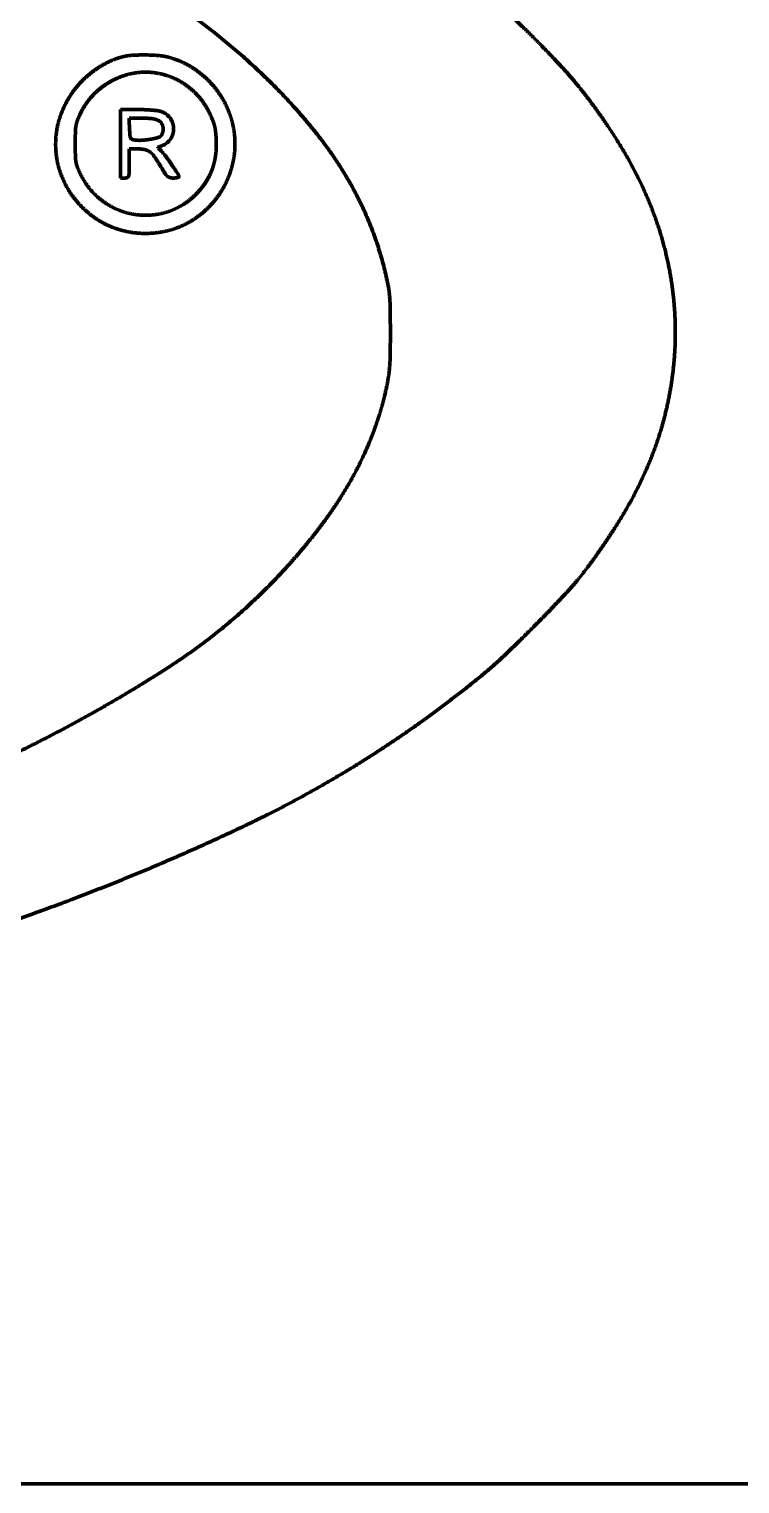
# Model space of a CAD drawing. Header units: inches. Extents: x -3077 to 7201, y 316 to 5463.
# Drawn here: x 3323.4 to 3358.5, y 3632.3 to 3704.1 of the extents above; entities that cross this region are included whole.
import ezdxf

# ---------------------------------------------------------------- set-up
doc = ezdxf.new("R2010")
doc.units = ezdxf.units.IN

msp = doc.modelspace()

# ---------------------------------------------------------------- linework, layer by layer
at = {"linetype": 'Continuous', "lineweight": 70}
msp.add_line((3482.852, 3632.256), (3048.852, 3632.256), dxfattribs=at)
for points, weights, knots in [([(3262.415, 3651.707), (3263.848, 3651.698), (3265.282, 3651.694), (3268.152, 3651.694), (3269.588, 3651.698), (3271.976, 3651.713), (3272.928, 3651.729), (3274.736, 3651.776), (3275.593, 3651.809), (3277.521, 3651.906), (3278.593, 3651.966), (3286.488, 3652.462), (3293.281, 3653.242), (3306.255, 3655.415), (3312.403, 3656.864), (3323.79, 3660.35), (3329.002, 3662.374), (3334.053, 3664.773), (3338.297, 3666.79), (3342.262, 3669.314), (3346.255, 3672.611), (3346.613, 3672.931), (3347.461, 3673.747), (3347.958, 3674.237), (3348.932, 3675.225), (3349.41, 3675.722), (3350.177, 3676.539), (3350.457, 3676.867), (3351.432, 3678.124), (3352.088, 3679.081), (3353.226, 3680.963), (3353.691, 3681.892), (3354.08, 3682.856), (3354.445, 3683.762), (3354.731, 3684.695), (3354.935, 3685.65), (3355.139, 3686.604), (3355.26, 3687.573), (3355.296, 3688.548), (3355.336, 3689.632), (3355.269, 3690.715), (3355.095, 3691.785), (3354.919, 3692.865), (3354.639, 3693.922), (3354.258, 3694.947), (3353.855, 3696.033), (3353.356, 3697.077), (3352.763, 3698.072), (3352.113, 3699.163), (3351.39, 3700.207), (3350.304, 3701.567), (3349.997, 3701.922), (3349.251, 3702.724), (3348.817, 3703.174), (3347.926, 3704.07), (3347.469, 3704.515), (3346.628, 3705.307), (3346.241, 3705.65), (3342.612, 3708.67), (3339.092, 3710.968), (3335.329, 3712.843), (3330.871, 3715.065), (3326.269, 3716.971), (3316.215, 3720.337), (3310.782, 3721.785), (3299.291, 3724.093), (3293.261, 3725), (3286.252, 3725.706), (3285.31, 3725.794), (3283.411, 3725.957), (3282.455, 3726.032), (3280.497, 3726.172), (3279.495, 3726.238), (3277.417, 3726.358), (3276.341, 3726.415), (3275.264, 3726.466)], [0.500003680185, 0.500002166144, 0.500002166144, 0.500002097056, 0.500002097056, 0.499986947081, 0.499986947081, 0.499979608822, 0.499979608822, 0.499997302433, 0.499997302433, 0.499558871273, 0.499558871273, 0.499287829862, 0.499287829862, 0.499109929169, 0.499109929169, 0.500003680185, 0.497471929658, 0.497471929658, 0.499762034183, 0.499762034183, 0.499975946134, 0.499975946134, 0.499977921886, 0.499977921886, 0.499631917112, 0.499631917112, 0.49944898704, 0.49944898704, 0.498931840545, 0.498931840545, 0.500003680185, 0.498759302358, 0.498759302358, 0.500003680185, 0.498753551362, 0.498753551362, 0.500003680185, 0.498357304212, 0.498357304212, 0.500003680185, 0.498435704494, 0.498435704494, 0.500003680185, 0.49863329398, 0.49863329398, 0.500003680185, 0.499218488989, 0.499218488989, 0.499765925558, 0.499765925558, 0.499959205342, 0.499959205342, 0.499958724923, 0.499958724923, 0.499847369961, 0.499847369961, 0.497767671046, 0.497767671046, 0.500003680185, 0.499194279285, 0.499194279285, 0.499354848193, 0.499354848193, 0.4996055757, 0.4996055757, 0.499994627424, 0.499994627424, 0.499995368253, 0.499995368253, 0.499996135884, 0.499996135884, 0.499998773272, 0.499998773272, 0.500003680185], [0, 0, 0, 0, 0.0209, 0.0209, 0.041831, 0.041831, 0.055706, 0.055706, 0.068202, 0.068202, 0.083849, 0.083849, 0.183524, 0.183524, 0.275689, 0.275689, 0.357386, 0.357386, 0.357386, 0.426176, 0.426176, 0.433231, 0.433231, 0.4435, 0.4435, 0.453652, 0.453652, 0.459996, 0.459996, 0.477083, 0.477083, 0.492412, 0.492412, 0.492412, 0.506844, 0.506844, 0.506844, 0.521301, 0.521301, 0.521301, 0.537414, 0.537414, 0.537414, 0.553712, 0.553712, 0.553712, 0.571022, 0.571022, 0.571022, 0.590062, 0.590062, 0.597116, 0.597116, 0.60651, 0.60651, 0.616097, 0.616097, 0.623865, 0.623865, 0.687044, 0.687044, 0.687044, 0.762241, 0.762241, 0.847249, 0.847249, 0.939583, 0.939583, 0.953916, 0.953916, 0.968457, 0.968457, 0.983662, 0.983662, 1, 1, 1, 1]), ([(3263.416, 3720.656), (3259.919, 3720.575), (3256.426, 3720.398), (3249.617, 3719.867), (3246.304, 3719.503), (3239.85, 3718.588), (3236.712, 3718.036), (3230.598, 3716.751), (3227.627, 3716.011), (3222.409, 3714.501), (3220.155, 3713.765), (3215.836, 3712.188), (3213.777, 3711.339), (3209.893, 3709.547), (3208.071, 3708.605), (3204.694, 3706.665), (3203.154, 3705.65), (3200.773, 3703.862), (3199.898, 3703.141), (3198.271, 3701.669), (3197.526, 3700.915), (3196.173, 3699.384), (3195.567, 3698.609), (3194.493, 3697.05), (3194.036, 3696.264), (3193.505, 3695.167), (3193.377, 3694.885), (3193.145, 3694.338), (3193.042, 3694.072), (3192.851, 3693.531), (3192.763, 3693.256), (3192.597, 3692.672), (3192.517, 3692.364), (3192.393, 3691.839), (3192.348, 3691.624), (3192.276, 3691.244), (3192.254, 3691.079), (3192.224, 3690.711), (3192.215, 3690.51), (3192.208, 3689.919), (3192.206, 3689.529), (3192.206, 3688.781), (3192.209, 3688.421), (3192.216, 3687.848), (3192.225, 3687.633), (3192.251, 3687.251), (3192.269, 3687.083), (3192.322, 3686.736), (3192.355, 3686.556), (3192.594, 3685.461), (3192.876, 3684.566), (3193.238, 3683.7), (3193.611, 3682.806), (3194.057, 3681.946), (3194.572, 3681.125), (3195.128, 3680.237), (3195.749, 3679.393), (3197.194, 3677.711), (3198.003, 3676.866), (3198.857, 3676.066), (3201.389, 3673.691), (3204.215, 3671.675), (3207.285, 3670.054), (3211.038, 3668.071), (3214.926, 3666.368), (3223.497, 3663.34), (3228.161, 3662.028), (3238.034, 3659.933), (3243.218, 3659.108), (3251.646, 3658.208), (3254.864, 3657.957), (3261.349, 3657.64), (3264.613, 3657.57), (3271.133, 3657.613), (3274.387, 3657.725), (3280.831, 3658.126), (3284.019, 3658.418), (3292.863, 3659.491), (3298.482, 3660.497), (3309.018, 3663.004), (3313.893, 3664.575), (3318.631, 3666.521), (3322.666, 3668.178), (3326.534, 3670.193), (3330.204, 3672.549), (3333.142, 3674.436), (3335.703, 3676.808), (3337.807, 3679.594), (3338.209, 3680.126), (3338.584, 3680.676), (3339.269, 3681.79), (3339.574, 3682.352), (3340.114, 3683.491), (3340.347, 3684.064), (3340.745, 3685.224), (3340.907, 3685.807), (3341.075, 3686.59), (3341.11, 3686.782), (3341.166, 3687.142), (3341.185, 3687.311), (3341.212, 3687.692), (3341.22, 3687.902), (3341.227, 3688.47), (3341.229, 3688.826), (3341.228, 3689.56), (3341.225, 3689.937), (3341.217, 3690.515), (3341.207, 3690.716), (3341.177, 3691.083), (3341.154, 3691.248), (3341.083, 3691.627), (3341.038, 3691.841), (3340.799, 3692.855), (3340.552, 3693.641), (3339.941, 3695.176), (3339.579, 3695.92), (3338.728, 3697.391), (3338.24, 3698.113), (3337.12, 3699.55), (3336.496, 3700.268), (3334.528, 3702.307), (3333.11, 3703.545), (3329.892, 3705.904), (3328.12, 3707.044), (3324.233, 3709.223), (3322.125, 3710.259), (3317.57, 3712.197), (3315.137, 3713.118), (3309.795, 3714.901), (3306.884, 3715.737), (3300.794, 3717.212), (3297.625, 3717.863), (3291.085, 3718.973), (3287.718, 3719.43), (3280.841, 3720.133), (3277.336, 3720.386), (3273.136, 3720.562), (3272.447, 3720.583), (3270.676, 3720.616), (3269.594, 3720.632), (3267.438, 3720.657), (3266.363, 3720.666), (3264.664, 3720.676), (3264.04, 3720.67), (3263.416, 3720.656)], [0.500093243168, 0.499968918944, 0.499968918944, 0.499927037543, 0.499927037543, 0.499911098367, 0.499911098367, 0.499861647373, 0.499861647373, 0.499898802127, 0.499898802127, 0.499810239054, 0.499810239054, 0.49976208682, 0.49976208682, 0.499467269408, 0.499467269408, 0.49974646444, 0.49974646444, 0.499573085874, 0.499573085874, 0.499488227391, 0.499488227391, 0.49912322686, 0.49912322686, 0.499992527148, 0.499992527148, 0.499930492133, 0.499930492133, 0.499935021323, 0.499935021323, 0.500006461427, 0.500006461427, 0.500004118567, 0.500004118567, 0.499641098677, 0.499641098677, 0.499888634211, 0.499888634211, 0.50008763937, 0.50008763937, 0.500086385394, 0.500086385394, 0.499968171436, 0.499968171436, 0.499810513552, 0.499810513552, 0.49991978318, 0.49991978318, 0.498730676658, 0.498730676658, 0.500093243168, 0.498971631333, 0.498971631333, 0.500093243168, 0.499157234141, 0.499157234141, 0.499608979647, 0.499608979647, 0.500093243168, 0.4971219785, 0.4971219785, 0.500093243168, 0.499199916727, 0.499199916727, 0.499383490015, 0.499383490015, 0.499654288058, 0.499654288058, 0.499955791954, 0.499955791954, 0.499964844697, 0.499964844697, 0.499964159273, 0.499964159273, 0.499950302194, 0.499950302194, 0.49956284229, 0.49956284229, 0.499077013387, 0.499077013387, 0.500093243168, 0.498729474404, 0.498729474404, 0.500093243168, 0.494910309467, 0.494910309467, 0.500093243168, 0.499710351131, 0.499710351131, 0.499604481794, 0.499604481794, 0.49956969486, 0.49956969486, 0.499495067823, 0.499495067823, 0.499959650135, 0.499959650135, 0.499795584787, 0.499795584787, 0.499953504743, 0.499953504743, 0.500085889184, 0.500085889184, 0.500086958789, 0.500086958789, 0.499890660625, 0.499890660625, 0.499663401309, 0.499663401309, 0.500004641898, 0.500004641898, 0.499181752679, 0.499181752679, 0.499208615396, 0.499208615396, 0.499306402964, 0.499306402964, 0.499628453376, 0.499628453376, 0.498884407075, 0.498884407075, 0.499477873797, 0.499477873797, 0.499599926964, 0.499599926964, 0.499825646443, 0.499825646443, 0.499795246802, 0.499795246802, 0.499892445713, 0.499892445713, 0.499910480947, 0.499910480947, 0.499943927995, 0.499943927995, 0.50006989904, 0.50006989904, 0.500091447584, 0.500091447584, 0.500091603784, 0.500091603784, 0.500058956377, 0.500058956377, 0.500093243168], [0, 0, 0, 0, 0.031224, 0.031224, 0.060964, 0.060964, 0.08939, 0.08939, 0.116688, 0.116688, 0.137822, 0.137822, 0.157663, 0.157663, 0.17592, 0.17592, 0.192316, 0.192316, 0.20239, 0.20239, 0.211797, 0.211797, 0.220519, 0.220519, 0.228566, 0.228566, 0.2313, 0.2313, 0.233823, 0.233823, 0.236373, 0.236373, 0.239192, 0.239192, 0.241135, 0.241135, 0.242607, 0.242607, 0.24439, 0.24439, 0.247825, 0.247825, 0.250997, 0.250997, 0.25289, 0.25289, 0.254377, 0.254377, 0.255989, 0.255989, 0.264237, 0.264237, 0.264237, 0.272736, 0.272736, 0.272736, 0.281911, 0.281911, 0.292141, 0.292141, 0.292141, 0.322328, 0.322328, 0.322328, 0.359169, 0.359169, 0.401161, 0.401161, 0.44661, 0.44661, 0.474554, 0.474554, 0.50281, 0.50281, 0.53098, 0.53098, 0.558668, 0.558668, 0.607993, 0.607993, 0.652163, 0.652163, 0.652163, 0.689671, 0.689671, 0.689671, 0.719383, 0.719383, 0.719383, 0.725052, 0.725052, 0.730491, 0.730491, 0.735749, 0.735749, 0.740886, 0.740886, 0.742535, 0.742535, 0.743977, 0.743977, 0.745764, 0.745764, 0.748781, 0.748781, 0.751976, 0.751976, 0.753677, 0.753677, 0.755088, 0.755088, 0.756935, 0.756935, 0.763888, 0.763888, 0.770863, 0.770863, 0.778191, 0.778191, 0.786182, 0.786182, 0.801966, 0.801966, 0.819606, 0.819606, 0.839255, 0.839255, 0.861003, 0.861003, 0.886316, 0.886316, 0.913339, 0.913339, 0.941707, 0.941707, 0.971038, 0.971038, 0.976793, 0.976793, 0.985822, 0.985822, 0.99479, 0.99479, 1, 1, 1, 1]), ([(3329.129, 3694.021), (3328.706, 3694.021), (3328.287, 3694.08), (3327.88, 3694.197), (3327.481, 3694.311), (3327.102, 3694.484), (3326.754, 3694.709), (3326.188, 3695.076), (3325.714, 3695.556), (3325.354, 3696.126), (3325.001, 3696.686), (3324.784, 3697.313), (3324.715, 3697.972), (3324.646, 3698.631), (3324.728, 3699.288), (3324.957, 3699.91), (3325.19, 3700.543), (3325.553, 3701.111), (3326.031, 3701.587), (3326.173, 3701.729), (3326.325, 3701.862), (3326.647, 3702.108), (3326.816, 3702.222), (3327.163, 3702.424), (3327.34, 3702.512), (3327.689, 3702.658), (3327.862, 3702.714), (3328.039, 3702.756), (3328.192, 3702.792), (3328.347, 3702.814), (3328.721, 3702.835), (3328.937, 3702.839), (3329.37, 3702.834), (3329.587, 3702.823), (3329.957, 3702.793), (3330.11, 3702.767), (3330.261, 3702.727)], [0.502760690818, 0.499491353621, 0.499491353621, 0.502760690818, 0.499119862273, 0.499119862273, 0.502760690818, 0.494912910067, 0.494912910067, 0.502760690818, 0.494022017808, 0.494022017808, 0.502760690818, 0.494022768248, 0.494022768248, 0.502760690818, 0.494915332762, 0.494915332762, 0.502760690818, 0.502042471469, 0.502042471469, 0.502092483564, 0.502092483564, 0.502050989819, 0.502050989819, 0.50160328508, 0.50160328508, 0.502760690818, 0.501475493166, 0.501475493166, 0.502564915037, 0.502564915037, 0.502565601488, 0.502565601488, 0.501420422907, 0.501420422907, 0.502760690818], [0, 0, 0, 0, 0.088239, 0.088239, 0.088239, 0.17431, 0.17431, 0.17431, 0.311734, 0.311734, 0.311734, 0.444476, 0.444476, 0.444476, 0.574915, 0.574915, 0.574915, 0.705542, 0.705542, 0.705542, 0.744529, 0.744529, 0.783934, 0.783934, 0.821986, 0.821986, 0.856987, 0.856987, 0.856987, 0.887138, 0.887138, 0.928736, 0.928736, 0.970248, 0.970248, 1, 1, 1, 1]), ([(3330.261, 3702.727), (3330.672, 3702.617), (3331.063, 3702.448), (3331.425, 3702.223), (3331.791, 3701.995), (3332.122, 3701.717), (3332.409, 3701.395), (3332.698, 3701.072), (3332.937, 3700.712), (3333.124, 3700.321), (3333.309, 3699.933), (3333.436, 3699.523), (3333.502, 3699.099), (3333.566, 3698.683), (3333.569, 3698.261), (3333.509, 3697.845), (3333.448, 3697.422), (3333.329, 3697.012), (3333.152, 3696.624), (3332.974, 3696.233), (3332.743, 3695.871), (3332.463, 3695.546), (3332.185, 3695.222), (3331.864, 3694.941), (3331.505, 3694.709), (3331.156, 3694.483), (3330.777, 3694.311), (3330.378, 3694.196), (3329.971, 3694.08), (3329.552, 3694.021), (3329.129, 3694.021)], [0.502760690818, 0.499079769727, 0.499079769727, 0.502760690818, 0.499365449977, 0.499365449977, 0.502760690818, 0.499389836906, 0.499389836906, 0.502760690818, 0.499220212, 0.499220212, 0.502760690818, 0.499079375594, 0.499079375594, 0.502760690818, 0.499376803502, 0.499376803502, 0.502760690818, 0.499418084943, 0.499418084943, 0.502760690818, 0.499314985918, 0.499314985918, 0.502760690818, 0.499127600337, 0.499127600337, 0.502760690818, 0.499492561793, 0.499492561793, 0.502760690818], [0, 0, 0, 0, 0.103033, 0.103033, 0.103033, 0.206731, 0.206731, 0.206731, 0.310057, 0.310057, 0.310057, 0.411835, 0.411835, 0.411835, 0.510877, 0.510877, 0.510877, 0.610617, 0.610617, 0.610617, 0.710223, 0.710223, 0.710223, 0.808655, 0.808655, 0.808655, 0.903811, 0.903811, 0.903811, 1, 1, 1, 1]), ([(3328.262, 3701.873), (3328.645, 3701.976), (3329.04, 3702.01), (3329.436, 3701.974), (3329.834, 3701.938), (3330.22, 3701.834), (3330.582, 3701.665), (3330.948, 3701.495), (3331.279, 3701.265), (3331.567, 3700.982), (3331.856, 3700.697), (3332.095, 3700.367), (3332.275, 3700.003), (3332.334, 3699.883), (3332.39, 3699.761), (3332.481, 3699.547), (3332.512, 3699.453), (3332.562, 3699.262), (3332.581, 3699.165), (3332.606, 3698.935), (3332.617, 3698.802), (3332.639, 3698.393), (3332.627, 3698.117), (3332.589, 3697.844), (3332.553, 3697.589), (3332.488, 3697.341), (3332.393, 3697.102), (3332.299, 3696.866), (3332.178, 3696.644), (3332.031, 3696.437), (3331.875, 3696.219), (3331.699, 3696.019), (3331.502, 3695.838), (3331.098, 3695.465), (3330.618, 3695.197), (3330.089, 3695.049), (3329.557, 3694.9), (3329.005, 3694.878), (3328.463, 3694.983), (3327.919, 3695.088), (3327.413, 3695.315), (3326.972, 3695.652), (3326.531, 3695.99), (3326.178, 3696.419), (3325.933, 3696.917), (3325.876, 3697.033), (3325.823, 3697.152), (3325.774, 3697.273), (3325.74, 3697.356), (3325.715, 3697.443), (3325.699, 3697.532), (3325.68, 3697.635), (3325.67, 3697.739), (3325.662, 3698.045), (3325.66, 3698.246), (3325.66, 3698.648), (3325.662, 3698.849), (3325.67, 3699.155), (3325.68, 3699.259), (3325.699, 3699.362), (3325.715, 3699.452), (3325.74, 3699.539), (3325.773, 3699.623), (3325.822, 3699.743), (3325.875, 3699.862), (3326.044, 3700.208), (3326.181, 3700.424), (3326.34, 3700.623), (3326.501, 3700.824), (3326.682, 3701.007), (3326.882, 3701.169), (3327.084, 3701.333), (3327.301, 3701.475), (3327.533, 3701.593), (3327.766, 3701.711), (3328.01, 3701.805), (3328.262, 3701.873)], [0.501352260013, 0.496143222085, 0.496143222085, 0.501352260013, 0.496376234622, 0.496376234622, 0.501352260013, 0.496493830588, 0.496493830588, 0.501352260013, 0.49669424192, 0.49669424192, 0.501352260013, 0.501207192611, 0.501207192611, 0.500490258004, 0.500490258004, 0.500483777198, 0.500483777198, 0.501203008599, 0.501203008599, 0.49982342958, 0.49982342958, 0.501352260013, 0.498978235149, 0.498978235149, 0.501352260013, 0.498904530687, 0.498904530687, 0.501352260013, 0.499573232242, 0.499573232242, 0.501352260013, 0.492103900382, 0.492103900382, 0.501352260013, 0.49237729168, 0.49237729168, 0.501352260013, 0.492498340266, 0.492498340266, 0.501352260013, 0.492529382574, 0.492529382574, 0.501352260013, 0.501132898877, 0.501132898877, 0.501352260013, 0.499544402732, 0.499544402732, 0.501352260013, 0.500390659871, 0.500390659871, 0.501325855684, 0.501325855684, 0.501325619904, 0.501325619904, 0.50040397146, 0.50040397146, 0.501352260013, 0.499572957451, 0.499572957451, 0.501352260013, 0.50113149264, 0.50113149264, 0.499340620663, 0.499340620663, 0.501352260013, 0.499447592466, 0.499447592466, 0.501352260013, 0.499482183381, 0.499482183381, 0.501352260013, 0.499549246662, 0.499549246662, 0.501352260013], [0, 0, 0, 0, 0.049315, 0.049315, 0.049315, 0.099519, 0.099519, 0.099519, 0.150715, 0.150715, 0.150715, 0.202767, 0.202767, 0.202767, 0.220094, 0.220094, 0.232874, 0.232874, 0.245649, 0.245649, 0.262937, 0.262937, 0.298793, 0.298793, 0.298793, 0.332236, 0.332236, 0.332236, 0.365432, 0.365432, 0.365432, 0.400594, 0.400594, 0.400594, 0.473104, 0.473104, 0.473104, 0.547328, 0.547328, 0.547328, 0.623268, 0.623268, 0.623268, 0.700616, 0.700616, 0.700616, 0.719069, 0.719069, 0.719069, 0.731905, 0.731905, 0.731905, 0.746795, 0.746795, 0.775505, 0.775505, 0.804163, 0.804163, 0.819125, 0.819125, 0.819125, 0.832092, 0.832092, 0.832092, 0.850729, 0.850729, 0.887367, 0.887367, 0.887367, 0.924485, 0.924485, 0.924485, 0.962058, 0.962058, 0.962058, 1, 1, 1, 1]), ([(3327.902, 3700.142), (3328.177, 3700.142), (3328.452, 3700.141), (3328.84, 3700.141), (3328.953, 3700.139), (3329.178, 3700.13), (3329.29, 3700.124), (3329.499, 3700.108), (3329.596, 3700.099), (3329.751, 3700.081), (3329.809, 3700.07), (3329.866, 3700.054)], [0.512547497698, 0.512547497698, 0.512547497698, 0.512486899532, 0.512486899532, 0.512484206421, 0.512484206421, 0.512486719234, 0.512486719234, 0.511502549951, 0.511502549951, 0.512547497698], [0, 0, 0, 0, 0.419101, 0.419101, 0.591264, 0.591264, 0.762162, 0.762162, 0.91052, 0.91052, 1, 1, 1, 1]), ([(3329.866, 3700.054), (3330.049, 3700.003), (3330.207, 3699.898), (3330.325, 3699.75), (3330.443, 3699.601), (3330.51, 3699.423), (3330.52, 3699.233), (3330.53, 3699.043), (3330.48, 3698.86), (3330.377, 3698.7), (3330.275, 3698.541), (3330.128, 3698.423), (3329.951, 3698.355), (3329.88, 3698.328), (3329.809, 3698.301), (3329.738, 3698.274)], [0.512547497698, 0.495817500767, 0.495817500767, 0.512547497698, 0.496197902325, 0.496197902325, 0.512547497698, 0.496060433768, 0.496060433768, 0.512547497698, 0.495526223362, 0.495526223362, 0.512547497698, 0.512547497698, 0.512547497698, 0.512547497698], [0, 0, 0, 0, 0.239494, 0.239494, 0.239494, 0.472165, 0.472165, 0.472165, 0.696789, 0.696789, 0.696789, 0.9129, 0.9129, 0.9129, 1, 1, 1, 1]), ([(3328.317, 3699.719), (3328.523, 3699.718), (3328.729, 3699.718), (3329.101, 3699.717), (3329.267, 3699.709), (3329.432, 3699.693), (3329.539, 3699.683), (3329.643, 3699.656), (3329.742, 3699.612), (3329.814, 3699.58), (3329.875, 3699.529), (3329.92, 3699.464), (3329.966, 3699.397), (3329.993, 3699.321), (3330.001, 3699.241), (3330.005, 3699.203), (3330.005, 3699.164), (3330.002, 3699.126), (3329.999, 3699.089), (3329.993, 3699.051), (3329.983, 3699.015), (3329.974, 3698.981), (3329.962, 3698.949), (3329.947, 3698.918), (3329.934, 3698.891), (3329.916, 3698.868), (3329.896, 3698.847), (3329.848, 3698.799), (3329.79, 3698.765), (3329.724, 3698.748), (3329.604, 3698.716), (3329.483, 3698.69), (3329.227, 3698.647), (3329.094, 3698.632), (3328.846, 3698.616), (3328.732, 3698.619), (3328.619, 3698.632), (3328.568, 3698.638), (3328.518, 3698.649), (3328.469, 3698.666), (3328.438, 3698.676), (3328.413, 3698.698), (3328.398, 3698.728), (3328.379, 3698.766), (3328.367, 3698.808), (3328.364, 3698.851), (3328.355, 3698.964), (3328.348, 3699.077), (3328.342, 3699.19)], [0.500029291858, 0.500029291858, 0.500029291858, 0.499670080763, 0.499670080763, 0.500029291858, 0.495625259135, 0.495625259135, 0.500029291858, 0.487682106893, 0.487682106893, 0.500029291858, 0.489387066891, 0.489387066891, 0.500029291858, 0.498729211134, 0.498729211134, 0.500029291858, 0.498631520506, 0.498631520506, 0.500029291858, 0.498403562023, 0.498403562023, 0.500029291858, 0.49562193218, 0.49562193218, 0.500029291858, 0.488613084265, 0.488613084265, 0.500029291858, 0.499661494622, 0.499661494622, 0.499565896915, 0.499565896915, 0.498765010518, 0.498765010518, 0.500029291858, 0.498178659682, 0.498178659682, 0.500029291858, 0.474600632955, 0.474600632955, 0.500029291858, 0.493957620046, 0.493957620046, 0.500029291858, 0.499990236047, 0.499990236047, 0.500029291858], [0, 0, 0, 0, 0.132502, 0.132502, 0.239463, 0.239463, 0.239463, 0.308707, 0.308707, 0.308707, 0.360104, 0.360104, 0.360104, 0.414043, 0.414043, 0.414043, 0.44009, 0.44009, 0.44009, 0.465894, 0.465894, 0.465894, 0.489629, 0.489629, 0.489629, 0.509815, 0.509815, 0.509815, 0.556494, 0.556494, 0.556494, 0.644653, 0.644653, 0.740147, 0.740147, 0.820941, 0.820941, 0.820941, 0.857567, 0.857567, 0.857567, 0.881241, 0.881241, 0.881241, 0.913729, 0.913729, 0.913729, 1, 1, 1, 1]), ([(3328.325, 3698.195), (3328.325, 3697.956), (3328.325, 3697.716), (3328.325, 3697.319), (3328.324, 3697.162), (3328.322, 3697.004), (3328.321, 3696.952), (3328.313, 3696.9), (3328.298, 3696.85), (3328.289, 3696.818), (3328.267, 3696.794), (3328.236, 3696.781), (3328.197, 3696.765), (3328.156, 3696.757), (3328.114, 3696.757), (3328.043, 3696.757), (3327.973, 3696.757), (3327.902, 3696.757)], [0.512547497698, 0.512547497698, 0.512547497698, 0.512536238595, 0.512536238595, 0.512547497698, 0.509442772414, 0.509442772414, 0.512547497698, 0.479264102009, 0.479264102009, 0.512547497698, 0.50591612894, 0.50591612894, 0.512547497698, 0.512547497698, 0.512547497698, 0.512547497698], [0, 0, 0, 0, 0.411217, 0.411217, 0.680831, 0.680831, 0.680831, 0.770244, 0.770244, 0.770244, 0.82257, 0.82257, 0.82257, 0.88905, 0.88905, 0.88905, 1, 1, 1, 1]), ([(3329.738, 3698.274), (3329.809, 3698.198), (3329.88, 3698.121), (3330.028, 3697.962), (3330.099, 3697.876), (3330.265, 3697.649), (3330.362, 3697.511), (3330.554, 3697.227), (3330.65, 3697.083), (3330.745, 3696.937), (3330.768, 3696.903), (3330.78, 3696.863), (3330.78, 3696.821), (3330.78, 3696.81), (3330.773, 3696.8), (3330.763, 3696.796), (3330.742, 3696.788), (3330.72, 3696.781), (3330.669, 3696.769), (3330.639, 3696.764), (3330.574, 3696.758), (3330.538, 3696.757), (3330.503, 3696.757), (3330.449, 3696.757), (3330.395, 3696.763), (3330.342, 3696.776), (3330.3, 3696.786), (3330.26, 3696.806), (3330.227, 3696.834), (3330.184, 3696.87), (3330.147, 3696.912), (3330.116, 3696.958), (3330.058, 3697.044), (3330.003, 3697.131), (3329.838, 3697.407), (3329.721, 3697.592), (3329.599, 3697.773), (3329.534, 3697.871), (3329.456, 3697.958), (3329.366, 3698.033), (3329.296, 3698.092), (3329.213, 3698.133), (3329.124, 3698.155), (3329.012, 3698.182), (3328.898, 3698.195), (3328.783, 3698.195), (3328.631, 3698.195), (3328.478, 3698.195), (3328.325, 3698.195)], [0.512547497698, 0.512547497698, 0.512547497698, 0.511965143389, 0.511965143389, 0.512491789802, 0.512491789802, 0.512535442794, 0.512535442794, 0.512547497698, 0.498353043216, 0.498353043216, 0.512547497698, 0.454585942147, 0.454585942147, 0.512547497698, 0.511465868553, 0.511465868553, 0.511693466823, 0.511693466823, 0.51221569102, 0.51221569102, 0.512547497698, 0.510102766729, 0.510102766729, 0.512547497698, 0.503663029579, 0.503663029579, 0.512547497698, 0.509111891967, 0.509111891967, 0.512547497698, 0.512434461374, 0.512434461374, 0.51243894999, 0.51243894999, 0.512547497698, 0.509092243655, 0.509092243655, 0.512547497698, 0.503535145528, 0.503535145528, 0.512547497698, 0.510164979311, 0.510164979311, 0.512547497698, 0.512547497698, 0.512547497698, 0.512547497698], [0, 0, 0, 0, 0.071126, 0.071126, 0.147377, 0.147377, 0.2621, 0.2621, 0.380042, 0.380042, 0.380042, 0.40748, 0.40748, 0.40748, 0.414127, 0.414127, 0.414127, 0.427329, 0.427329, 0.444954, 0.444954, 0.46559, 0.46559, 0.46559, 0.497117, 0.497117, 0.497117, 0.522164, 0.522164, 0.522164, 0.553749, 0.553749, 0.553749, 0.612183, 0.612183, 0.736035, 0.736035, 0.736035, 0.80189, 0.80189, 0.80189, 0.852848, 0.852848, 0.852848, 0.916014, 0.916014, 0.916014, 1, 1, 1, 1])]:
    msp.add_rational_spline(points, weights, degree=3, knots=knots, dxfattribs=at)
msp.add_open_spline([(3327.902, 3696.757), (3327.902, 3697.321), (3327.902, 3697.885), (3327.902, 3699.013), (3327.902, 3699.578), (3327.902, 3700.142)], degree=3, knots=[0, 0, 0, 0, 0.5, 0.5, 1, 1, 1, 1], dxfattribs=at)
msp.add_open_spline([(3328.342, 3699.19), (3328.334, 3699.366), (3328.326, 3699.542), (3328.317, 3699.719)], degree=3, dxfattribs=at)

doc.saveas('drawing.dxf')
